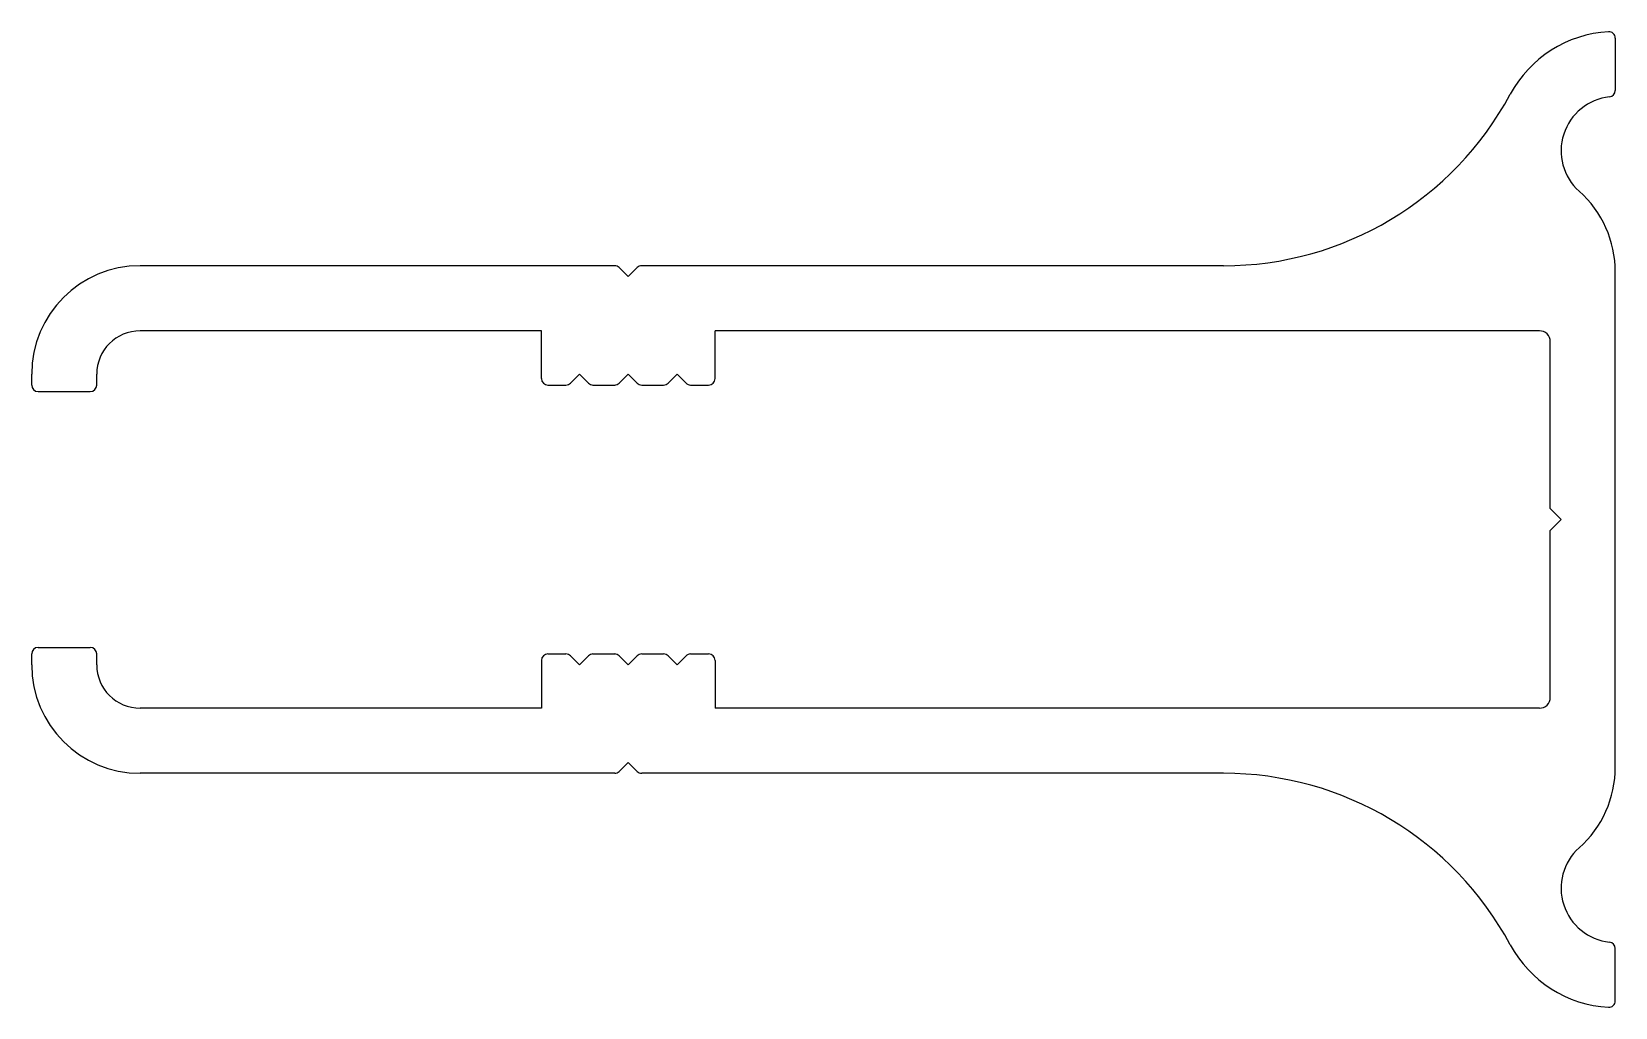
# Model space of a CAD drawing. Extents: x 1248.6 to 1321.6, y 149 to 194.
import ezdxf

# ---------------------------------------------------------------- set-up
doc = ezdxf.new("R2010")
doc.units = 0
doc.layers.get('0').update_dxf_attribs({"linetype": 'CONTINUOUS'})

msp = doc.modelspace()

# ---------------------------------------------------------------- linework, layer by layer
for p, q in [((1321.553, 193.715), (1321.553, 191.307)), ((1275.429, 183.223), (1253.553, 183.223)), ((1275.641, 183.135), (1276.053, 182.723)), ((1276.053, 182.723), (1276.465, 183.135)), ((1303.493, 183.223), (1276.677, 183.223)), ((1321.553, 160.113), (1321.553, 182.933)), ((1272.053, 180.223), (1253.553, 180.223)), ((1272.053, 178.023), (1272.053, 180.223)), ((1280.053, 178.023), (1280.053, 180.223)), ((1318.053, 180.223), (1280.053, 180.223)), ((1318.553, 172.023), (1318.553, 179.723)), ((1248.553, 177.723), (1248.553, 178.223)), ((1251.553, 177.723), (1251.553, 178.223)), ((1273.391, 177.811), (1273.803, 178.223)), ((1273.803, 178.223), (1274.215, 177.811)), ((1275.641, 177.811), (1276.053, 178.223)), ((1276.053, 178.223), (1276.465, 177.811)), ((1278.303, 178.223), (1277.891, 177.811)), ((1278.715, 177.811), (1278.303, 178.223)), ((1248.853, 177.423), (1251.253, 177.423)), ((1272.353, 177.723), (1273.179, 177.723)), ((1274.427, 177.723), (1275.429, 177.723)), ((1276.677, 177.723), (1277.679, 177.723)), ((1278.927, 177.723), (1279.753, 177.723)), ((1319.053, 171.523), (1318.553, 172.023)), ((1318.553, 171.023), (1319.053, 171.523)), ((1318.553, 163.323), (1318.553, 171.023)), ((1248.553, 164.823), (1248.553, 165.323)), ((1248.853, 165.623), (1251.253, 165.623)), ((1251.553, 164.823), (1251.553, 165.323)), ((1272.053, 165.023), (1272.053, 162.823)), ((1272.353, 165.323), (1273.179, 165.323)), ((1273.391, 165.235), (1273.803, 164.823)), ((1273.803, 164.823), (1274.215, 165.235)), ((1274.427, 165.323), (1275.429, 165.323)), ((1275.641, 165.235), (1276.053, 164.823)), ((1276.053, 164.823), (1276.465, 165.235)), ((1276.677, 165.323), (1277.679, 165.323)), ((1278.303, 164.823), (1277.891, 165.235)), ((1278.715, 165.235), (1278.303, 164.823)), ((1278.927, 165.323), (1279.753, 165.323)), ((1280.053, 165.023), (1280.053, 162.823)), ((1272.053, 162.823), (1253.553, 162.823)), ((1318.053, 162.823), (1280.053, 162.823)), ((1275.641, 159.911), (1276.053, 160.323)), ((1276.053, 160.323), (1276.465, 159.911)), ((1275.429, 159.823), (1253.553, 159.823)), ((1303.493, 159.823), (1276.677, 159.823)), ((1321.553, 149.332), (1321.553, 151.739))]:
    msp.add_line(p, q)
for centre, radius, start, end in [((1321.553, 188.523), 5.5, 93.30736, 151.75969), ((1321.253, 193.715), 0.3, 360, 93.30736), ((1321.253, 191.307), 0.3, 276.15064, 0), ((1303.493, 198.223), 15, 270, 331.75969), ((1321.553, 188.523), 2.5, 96.15064, 228.18969), ((1316.553, 182.933), 5, 0, 48.18969), ((1253.553, 178.223), 5, 90, 180), ((1275.429, 182.923), 0.3, 45, 90), ((1276.677, 182.923), 0.3, 90, 135), ((1253.553, 178.223), 2, 90, 180), ((1318.053, 179.723), 0.5, 0, 90), ((1248.853, 177.723), 0.3, 180, 270), ((1251.253, 177.723), 0.3, 270, 0), ((1272.353, 178.023), 0.3, 180, 270), ((1273.179, 178.023), 0.3, 270, 315), ((1274.427, 178.023), 0.3, 225, 270), ((1275.429, 178.023), 0.3, 270, 315), ((1276.677, 178.023), 0.3, 225, 270), ((1277.679, 178.023), 0.3, 270, 315), ((1278.927, 178.023), 0.3, 225, 270), ((1279.753, 178.023), 0.3, 270, 0), ((1248.853, 165.323), 0.3, 90, 180), ((1251.253, 165.323), 0.3, 0, 90), ((1272.353, 165.023), 0.3, 90, 180), ((1273.179, 165.023), 0.3, 45, 90), ((1274.427, 165.023), 0.3, 90, 135), ((1275.429, 165.023), 0.3, 45, 90), ((1276.677, 165.023), 0.3, 90, 135), ((1277.679, 165.023), 0.3, 45, 90), ((1278.927, 165.023), 0.3, 90, 135), ((1279.753, 165.023), 0.3, 0, 90), ((1253.553, 164.823), 5, 180, 270), ((1253.553, 164.823), 2, 180, 270), ((1318.053, 163.323), 0.5, 270, 0), ((1275.429, 160.123), 0.3, 270, 315), ((1276.677, 160.123), 0.3, 225, 270), ((1316.553, 160.113), 5, 311.81031, 0), ((1303.493, 144.823), 15, 28.24031, 90), ((1321.553, 154.523), 2.5, 131.81031, 263.84936), ((1321.553, 154.523), 5.5, 208.24031, 266.69264), ((1321.253, 151.739), 0.3, 0, 83.84936), ((1321.253, 149.332), 0.3, 266.69264, 0)]:
    msp.add_arc(centre, radius, start, end)

doc.saveas('drawing.dxf')
